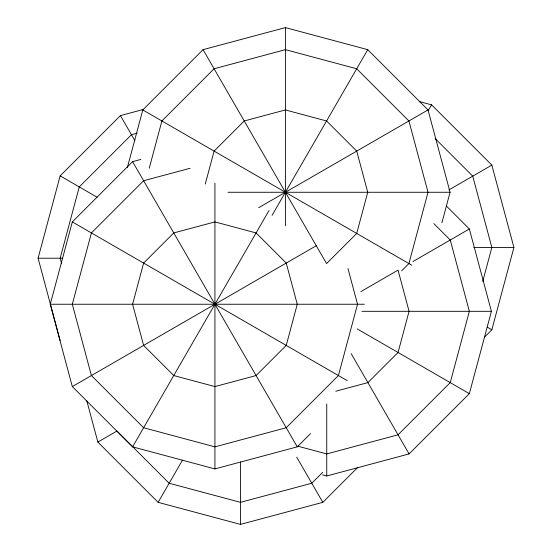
<?xml version="1.0" encoding="UTF-8"?>
<svg xmlns="http://www.w3.org/2000/svg" width="552" height="552" viewBox="0 0 552 552"><rect width="100%" height="100%" fill="white"/><g stroke="black" fill="none" stroke-linecap="round" stroke-linejoin="round"><path stroke-width="0.83" d="M60.154 340.556L38.088 258.219L60.154 175.888L120.426 115.609L143.479 109.434M310.521 433.596L297.259 446.851L214.921 468.917L132.59 446.851L72.312 386.579L50.253 304.242L72.312 221.911L132.59 161.632L140.822 159.431M127.353 167.573L142.795 109.938L203.067 49.659L285.405 27.6L367.742 49.659L428.014 109.938L450.073 192.268L441.911 222.732M149.24 168.229L161.902 120.964L214.1 68.765L285.405 49.659L356.709 68.765L408.908 120.964L428.014 192.268L408.908 263.573L401.621 270.859M205.275 184.037L214.1 151.103L244.239 120.964L285.405 109.938L326.57 120.964L356.709 151.103L367.742 192.268L356.709 233.441L326.57 263.573L203.067 49.659M482.738 281.444L491.846 247.448L472.74 176.143L435.114 138.511M322.623 474.886L326.743 475.99L409.073 453.923L469.352 393.652L491.411 311.314L469.352 228.983L446.444 206.075M484.615 337.017L491.846 329.785L513.912 247.448L491.846 165.11L431.574 104.839L419.223 101.533M132.59 446.851L269.003 210.567M272.108 215.294L367.742 49.659M86.83 400.897L97.856 442.062L158.134 502.341L182.512 460.113M428.179 110.717L431.574 104.839M322.699 472.305L311.77 483.235L240.465 502.341L169.16 483.235L116.962 431.036L97.856 442.062M158.134 502.341L240.465 524.4L322.803 502.341L357.765 467.378M258.667 207.711L428.014 109.938M72.312 386.579L316.8 245.426M448.879 189.922L491.846 165.11M360.904 291.594L398.047 270.149L409.073 311.314L398.047 352.486L367.908 382.619L335.795 391.223M412.958 261.538L469.352 228.983M137.262 133.163L131.459 134.716L79.26 186.914L60.154 258.219L61.486 263.194M190.047 168.298L143.617 180.739L91.418 232.937L72.312 304.242L91.418 375.546L143.617 427.745L214.921 446.851L286.226 427.745L338.424 375.546L357.53 304.242L347.981 268.589M227.941 192.268L450.073 192.268M473.768 247.448L513.912 247.448M38.088 258.219L62.735 258.219M50.253 304.242L364.32 304.242M361.905 311.314L491.411 311.314M297.721 446.154L326.743 453.923L398.047 434.817L450.246 382.619L469.352 311.314L450.246 240.01L433.851 223.622M142.795 109.938L411.847 265.27M487.437 327.239L491.846 329.785M357.192 328.902L469.352 393.652M60.154 175.888L97.152 197.25M72.312 221.911L347.242 380.638M351.182 353.653L409.073 453.923M120.426 115.609L134.902 140.684M132.59 161.632L297.259 446.851M296.707 457.132L322.803 502.341M326.743 403.988L326.743 475.99M285.405 27.6L285.405 225.72M240.465 461.872L240.465 524.4M214.921 183.16L214.921 468.917M143.617 263.076L132.59 304.242L143.617 345.414L173.756 375.546L214.921 386.579L256.093 375.546L286.226 345.414L297.259 304.242L286.226 263.076L256.093 232.937L214.921 221.911L173.756 232.937L143.617 263.076"/></g></svg>
